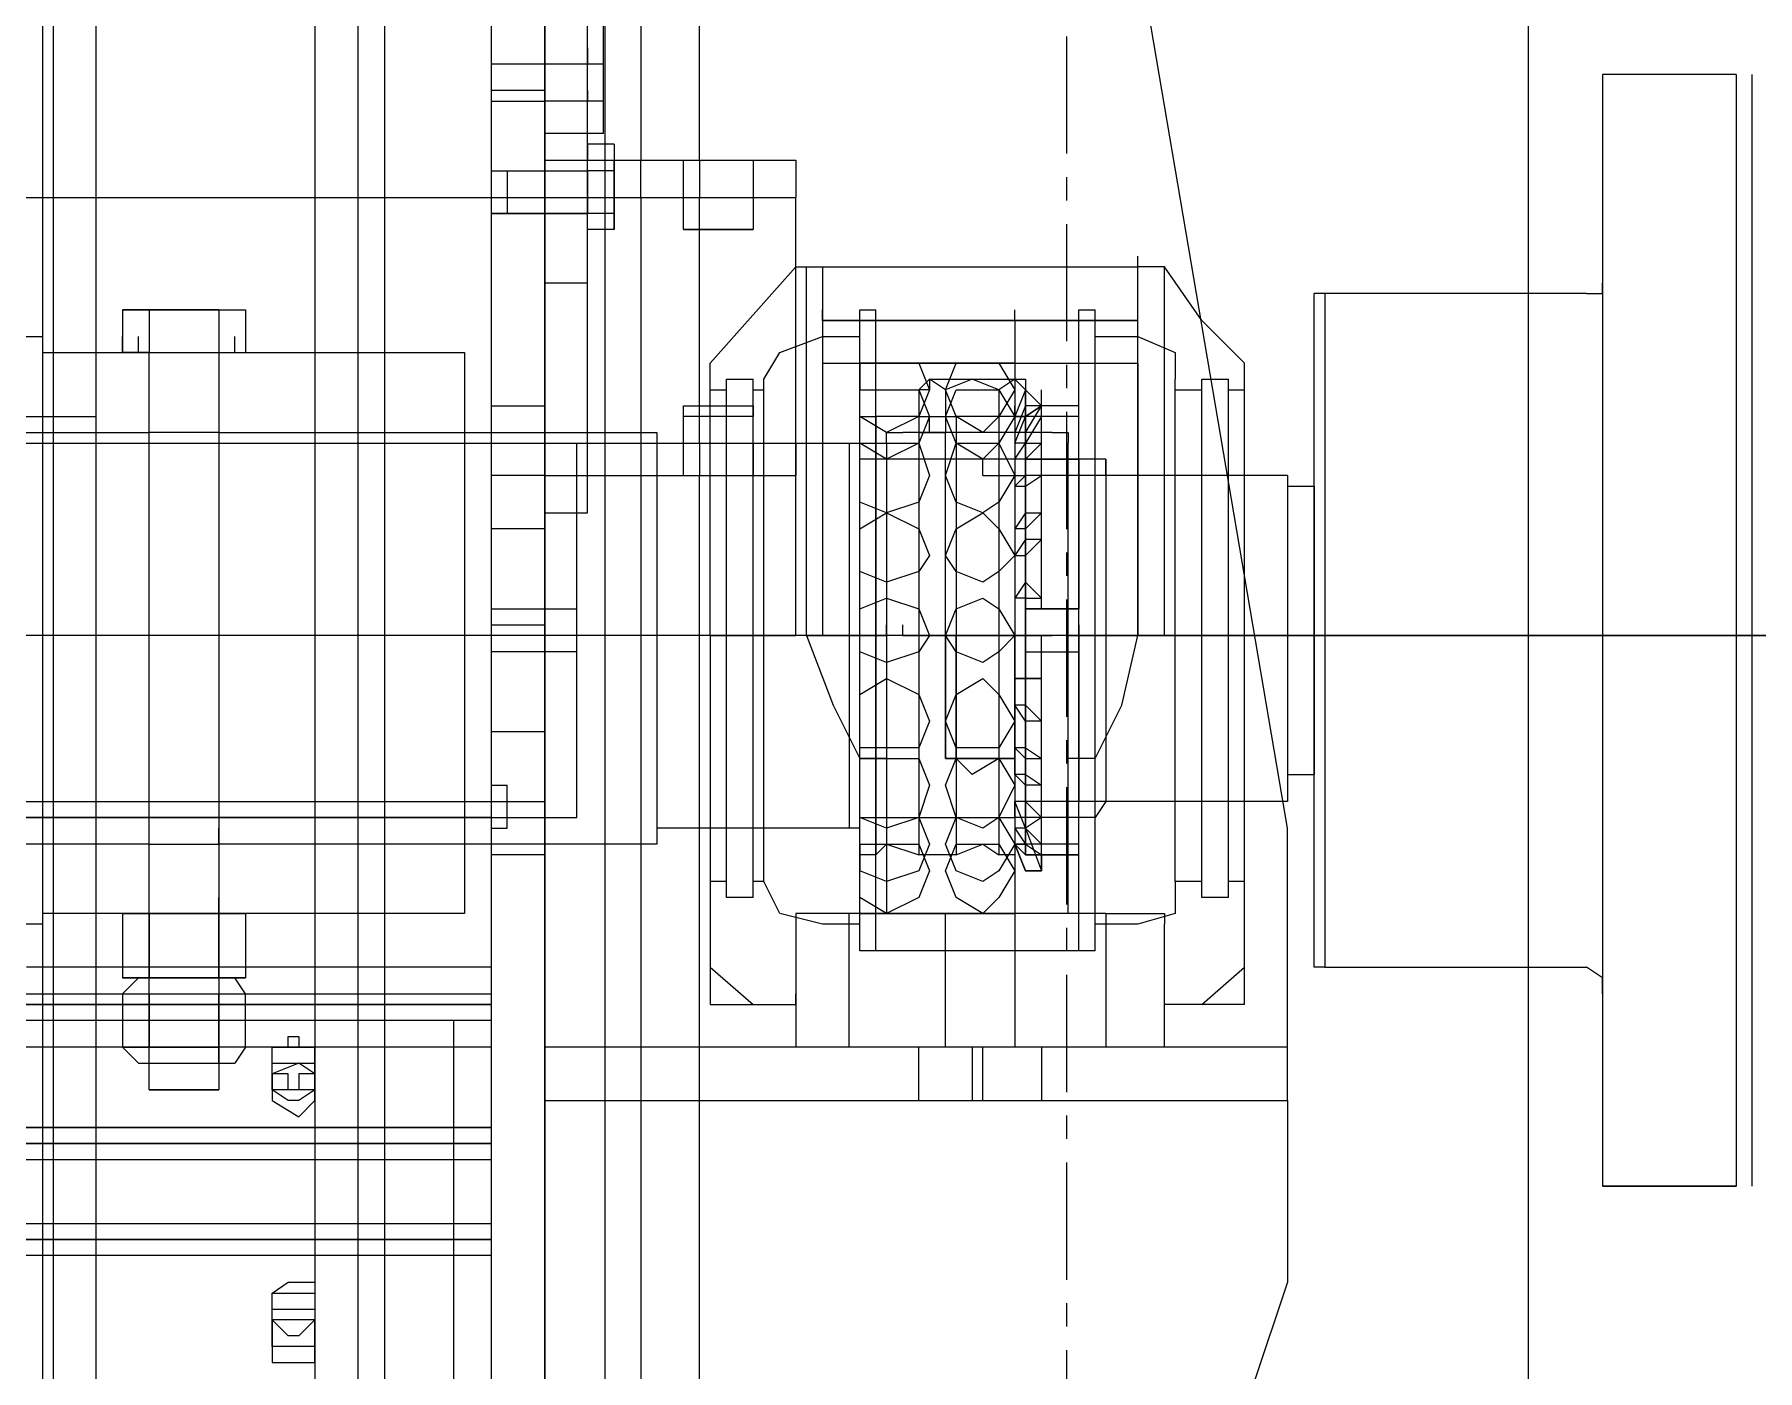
# Model space of a CAD drawing. Header units: millimetres. Extents: x 3220 to 226993, y 817 to 176024.
# Drawn here: x 123969.3 to 124435.9, y 146871.7 to 147233.3 of the extents above; entities that cross this region are included whole.
import ezdxf

# ---------------------------------------------------------------- set-up
doc = ezdxf.new("R2010")
doc.units = ezdxf.units.MM
doc.linetypes.add('AXES', pattern=[50.8, 31.75, -6.35, 6.35, -6.35])
doc.layers.add('Axe', color=1, linetype='AXES', lineweight=9)

# ---------------------------------------------------------------- blocks, each defined once
blk = doc.blocks.new('ligne broyage 2')
at = {"color": 7, "linetype": 'Continuous', "lineweight": 5, "true_color": 0x000007}
for points in [[(1697.35, 9545.77), (1697.35, 8427.57)], [(1697.35, 8427.57), (1697.35, 9545.77)], [(1711.82, 9545.77), (1711.82, 8427.57)], [(1655.4, 9030.79), (1655.4, 9360.61)], [(1671.32, 9360.61), (1671.32, 9030.79)], [(1747.99, 9338.91), (1747.99, 8468.07)], [(1759.56, 9338.91), (1759.56, 8468.07)], [(1830.44, 9338.91), (1830.44, 8468.07)], [(1740.75, 9153.75), (1740.75, 8653.23)], [(1818.87, 9142.18), (1818.87, 8664.81)], [(1833.33, 9142.18), (1833.33, 8664.81)], [(1685.78, 9061.17), (1685.78, 9090.1)], [(1681.44, 9056.83), (1681.44, 9071.3)], [(1685.78, 9049.6), (1685.78, 9061.17)], [(1685.78, 9061.17), (1685.78, 9056.83), (1685.78, 9056.83)], [(1681.44, 9038.02), (1681.44, 9056.83)], [(1697.35, 9056.83), (1681.44, 9056.83)], [(1711.82, 9056.83), (1697.35, 9056.83)], [(1711.82, 9056.83), (1697.35, 9056.83)], [(1374.77, 9053.94), (1410.93, 9053.94), (1410.93, 8902.05)], [(1374.77, 9053.94), (1374.77, 8753.05), (1410.93, 8753.05)], [(1374.77, 9053.94), (1374.77, 8753.05)], [(1681.44, 9046.7), (1697.35, 9046.7)], [(1685.78, 8935.32), (1685.78, 9049.6)], [(1685.78, 9049.6), (1685.78, 9046.7), (1685.78, 9046.7)], [(1697.35, 9049.6), (1711.82, 9049.6)], [(1711.82, 9046.7), (1697.35, 9046.7)], [(1681.44, 9038.02), (1681.44, 9042.36)], [(1681.44, 9038.02), (1697.35, 9038.02)], [(1678.55, 9035.13), (1678.55, 9027.9), (1678.55, 9027.9)], [(1678.55, 9035.13), (1685.78, 9035.13)], [(1678.55, 9035.13), (1678.55, 9030.79)], [(1685.78, 9030.79), (1685.78, 9035.13)], [(1685.78, 9035.13), (1685.78, 9030.79)], [(1685.78, 9030.79), (1685.78, 9035.13)], [(1629.37, 9030.79), (1629.37, 9020.67)], [(1671.32, 9020.67), (1671.32, 9030.79), (1629.37, 9030.79)], [(1640.94, 9030.79), (1640.94, 9020.67)], [(1655.4, 9030.79), (1655.4, 9020.67)], [(1659.74, 9020.67), (1659.74, 9030.79)], [(1697.35, 9030.79), (1671.32, 9030.79)], [(1678.55, 9011.99), (1678.55, 9030.79), (1678.55, 9030.79)], [(1678.55, 9027.9), (1678.55, 9016.33)], [(1678.55, 9027.9), (1685.78, 9027.9)], [(1685.78, 9027.9), (1685.78, 9030.79), (1685.78, 9030.79)], [(1707.48, 9027.9), (1685.78, 9027.9)], [(1707.48, 9027.9), (1685.78, 9027.9)], [(1685.78, 9027.9), (1685.78, 9016.33), (1685.78, 9016.33)], [(1697.35, 9027.9), (1685.78, 9027.9)], [(1711.82, 9027.9), (1697.35, 9027.9)], [(1707.48, 9027.9), (1707.48, 9016.33), (1711.82, 9016.33)], [(1711.82, 9027.9), (1707.48, 9027.9)], [(1711.82, 9027.9), (1707.48, 9027.9), (1707.48, 9016.33)], [(1629.37, 8954.12), (1629.37, 9020.67)], [(2495.87, 9020.67), (1629.37, 9020.67)], [(1640.94, 9020.67), (1640.94, 9011.99), (1659.74, 9011.99), (1640.94, 9011.99)], [(1655.4, 8954.12), (1655.4, 9020.67)], [(1659.74, 9011.99), (1659.74, 9020.67)], [(1671.32, 9020.67), (1671.32, 8954.12)], [(1685.78, 9016.33), (1685.78, 9020.67)], [(1685.78, 9016.33), (1685.78, 9020.67)], [(1678.55, 9011.99), (1678.55, 9016.33)], [(1678.55, 9016.33), (1685.78, 9016.33)], [(1678.55, 9016.33), (1678.55, 9011.99), (1678.55, 9011.99)], [(1707.48, 9016.33), (1685.78, 9016.33)], [(1685.78, 9016.33), (1707.48, 9016.33)], [(1685.78, 9011.99), (1685.78, 9016.33)], [(1685.78, 9011.99), (1685.78, 9016.33)], [(1685.78, 9011.99), (1685.78, 9016.33)], [(1685.78, 9016.33), (1697.35, 9016.33)], [(1697.35, 9016.33), (1711.82, 9016.33)], [(1711.82, 9016.33), (1707.48, 9016.33)], [(1678.55, 9011.99), (1685.78, 9011.99)], [(1536.78, 9001.86), (1536.78, 9004.75)], [(1519.43, 8987.39), (1529.55, 9001.86), (1536.78, 9001.86)], [(1529.55, 8902.05), (1529.55, 9001.86)], [(1536.78, 8902.05), (1536.78, 9001.86)], [(1622.13, 9001.86), (1536.78, 9001.86)], [(1536.78, 8987.39), (1536.78, 9001.86), (1536.78, 9001.86)], [(1629.37, 9001.86), (1622.13, 9001.86), (1622.13, 9001.86)], [(1622.13, 9001.86), (1622.13, 8987.39), (1622.13, 8987.39)], [(1626.47, 8902.05), (1626.47, 9001.86)], [(1629.37, 8902.05), (1629.37, 9001.86)], [(1652.51, 8975.82), (1629.37, 9001.86)], [(1415.27, 8994.63), (1410.93, 8994.63), (1410.93, 8997.52)], [(1486.15, 8994.63), (1486.15, 8812.36), (1415.27, 8812.36)], [(1415.27, 8994.63), (1489.05, 8994.63), (1489.05, 8994.63)], [(1486.15, 8812.36), (1489.05, 8812.36), (1489.05, 8994.63)], [(1697.35, 8997.52), (1685.78, 8997.52)], [(1536.78, 8987.39), (1536.78, 8990.29)], [(1536.78, 8987.39), (1536.78, 8990.29)], [(1548.36, 8902.05), (1548.36, 8990.29)], [(1552.7, 8990.29), (1548.36, 8990.29)], [(1552.7, 8902.05), (1552.7, 8990.29)], [(1570.06, 8987.39), (1570.06, 8990.29), (1570.06, 8990.29)], [(1607.67, 8902.05), (1607.67, 8990.29)], [(1612.01, 8990.29), (1607.67, 8990.29)], [(1612.01, 8987.39), (1612.01, 8990.29), (1612.01, 8990.29)], [(1612.01, 8902.05), (1612.01, 8990.29)], [(1622.13, 8987.39), (1622.13, 8990.29)], [(1622.13, 8987.39), (1622.13, 8990.29)], [(1785.6, 8990.29), (1778.36, 8990.29)], [(1778.36, 8990.29), (1778.36, 8978.71)], [(1781.26, 8990.29), (1778.36, 8990.29)], [(1807.29, 8990.29), (1781.26, 8990.29)], [(1785.6, 8990.29), (1785.6, 8978.71)], [(1785.6, 8990.29), (1811.63, 8990.29), (1807.29, 8990.29)], [(1804.4, 8990.29), (1804.4, 8978.71)], [(1811.63, 8990.29), (1811.63, 8978.71)], [(1519.43, 8987.39), (1507.85, 8975.82)], [(1536.78, 8975.82), (1536.78, 8987.39), (1536.78, 8987.39)], [(1570.06, 8987.39), (1552.7, 8987.39)], [(1570.06, 8987.39), (1570.06, 8819.59)], [(1612.01, 8987.39), (1570.06, 8987.39), (1570.06, 8987.39)], [(1622.13, 8987.39), (1622.13, 8975.82), (1622.13, 8975.82)], [(1536.78, 8983.05), (1526.66, 8978.71), (1526.66, 8971.48)], [(1548.36, 8983.05), (1536.78, 8983.05)], [(1622.13, 8983.05), (1612.01, 8983.05), (1612.01, 8983.05)], [(1638.05, 8971.48), (1633.71, 8978.71), (1622.13, 8983.05)], [(1781.26, 8978.71), (1781.26, 8983.05), (1781.26, 8983.05)], [(1807.29, 8978.71), (1807.29, 8983.05)], [(1811.63, 8978.71), (1811.63, 8983.05)], [(2315.04, 8983.05), (1833.33, 8983.05)], [(1719.05, 8978.71), (1719.05, 8826.82)], [(1781.26, 8978.71), (1719.05, 8978.71), (1719.05, 8978.71)], [(1785.6, 8978.71), (1778.36, 8978.71)], [(1807.29, 8978.71), (1781.26, 8978.71)], [(1785.6, 8978.71), (1781.26, 8978.71)], [(1785.6, 8978.71), (1785.6, 8779.09)], [(1804.4, 8978.71), (1785.6, 8978.71)], [(1804.4, 8779.09), (1804.4, 8978.71)], [(1804.4, 8978.71), (1811.63, 8978.71), (1807.29, 8978.71)], [(1807.29, 8978.71), (1804.4, 8978.71)], [(1833.33, 8978.71), (1807.29, 8978.71), (1807.29, 8978.71)], [(1507.85, 8919.4), (1507.85, 8975.82)], [(1512.19, 8902.05), (1512.19, 8971.48)], [(1519.43, 8971.48), (1512.19, 8971.48)], [(1519.43, 8902.05), (1519.43, 8971.48)], [(1526.66, 8902.05), (1526.66, 8971.48)], [(1536.78, 8975.82), (1536.78, 8902.05)], [(1622.13, 8975.82), (1536.78, 8975.82)], [(1567.16, 8968.59), (1570.06, 8971.48), (1574.4, 8968.59)], [(1567.16, 8971.48), (1567.16, 8968.59), (1567.16, 8968.59)], [(1593.2, 8971.48), (1567.16, 8971.48)], [(1570.06, 8975.82), (1612.01, 8975.82), (1612.01, 8968.59)], [(1574.4, 8968.59), (1581.63, 8971.48), (1588.86, 8968.59)], [(1588.86, 8968.59), (1593.2, 8971.48), (1596.09, 8968.59)], [(1612.01, 8975.82), (1596.09, 8975.82), (1593.2, 8968.59), (1596.09, 8961.36), (1604.77, 8957.02), (1612.01, 8961.36), (1612.01, 8968.59)], [(1593.2, 8971.48), (1593.2, 8968.59), (1596.09, 8968.59)], [(1622.13, 8975.82), (1622.13, 8902.05)], [(1638.05, 8902.05), (1638.05, 8971.48)], [(1640.94, 8902.05), (1640.94, 8971.48)], [(1648.17, 8971.48), (1640.94, 8971.48)], [(1648.17, 8902.05), (1648.17, 8971.48)], [(1652.51, 8902.05), (1652.51, 8975.82)], [(1512.19, 8968.59), (1507.85, 8968.59)], [(1526.66, 8968.59), (1519.43, 8968.59)], [(1552.7, 8964.25), (1552.7, 8968.59), (1552.7, 8968.59)], [(1552.7, 8964.25), (1552.7, 8968.59), (1552.7, 8968.59)], [(1562.82, 8964.25), (1562.82, 8968.59)], [(1567.16, 8968.59), (1562.82, 8964.25), (1567.16, 8964.25), (1570.06, 8957.02), (1570.06, 8954.12), (1567.16, 8961.36)], [(1562.82, 8964.25), (1562.82, 8968.59)], [(1567.16, 8968.59), (1567.16, 8957.02)], [(1567.16, 8968.59), (1570.06, 8961.36), (1567.16, 8961.36)], [(1567.16, 8964.25), (1567.16, 8968.59)], [(1574.4, 8968.59), (1574.4, 8957.02)], [(1588.86, 8968.59), (1588.86, 8957.02)], [(1596.09, 8968.59), (1596.09, 8957.02)], [(1640.94, 8968.59), (1638.05, 8968.59)], [(1652.51, 8968.59), (1648.17, 8968.59)], [(1552.7, 8909.28), (1552.7, 8964.25)], [(1552.7, 8961.36), (1552.7, 8964.25), (1552.7, 8964.25)], [(1552.7, 8961.36), (1552.7, 8964.25), (1552.7, 8964.25)], [(1552.7, 8964.25), (1562.82, 8964.25), (1562.82, 8964.25)], [(1552.7, 8964.25), (1562.82, 8964.25), (1562.82, 8964.25)], [(1562.82, 8909.28), (1562.82, 8964.25)], [(1562.82, 8964.25), (1567.16, 8961.36), (1567.16, 8961.36)], [(1562.82, 8961.36), (1567.16, 8954.12), (1567.16, 8957.02), (1562.82, 8964.25), (1567.16, 8961.36)], [(1567.16, 8961.36), (1567.16, 8964.25)], [(1567.16, 8961.36), (1567.16, 8964.25)], [(1567.16, 8961.36), (1567.16, 8964.25)], [(1570.06, 8961.36), (1570.06, 8964.25)], [(1640.94, 8954.12), (1640.94, 8964.25), (1640.94, 8961.36), (1659.74, 8961.36), (1659.74, 8964.25), (1640.94, 8964.25)], [(1659.74, 8954.12), (1659.74, 8964.25)], [(1711.82, 8964.25), (1697.35, 8964.25)], [(1552.7, 8961.36), (1567.16, 8961.36)], [(1562.82, 8961.36), (1567.16, 8961.36)], [(1562.82, 8954.12), (1562.82, 8961.36)], [(1567.16, 8961.36), (1567.16, 8845.63)], [(1567.16, 8957.02), (1567.16, 8961.36)], [(1567.16, 8957.02), (1567.16, 8961.36), (1570.06, 8961.36), (1570.06, 8957.02)], [(1567.16, 8954.12), (1567.16, 8961.36)], [(1570.06, 8961.36), (1585.97, 8961.36), (1585.97, 8961.36)], [(1574.4, 8961.36), (1574.4, 8842.74)], [(1585.97, 8961.36), (1585.97, 8842.74)], [(1596.09, 8961.36), (1585.97, 8961.36)], [(1593.2, 8957.02), (1593.2, 8961.36)], [(1596.09, 8961.36), (1596.09, 8842.74)], [(1596.09, 8961.36), (1607.67, 8961.36), (1607.67, 8961.36)], [(1607.67, 8961.36), (1607.67, 8842.74)], [(1612.01, 8961.36), (1607.67, 8961.36)], [(2329.51, 8961.36), (1818.87, 8961.36)], [(1552.7, 8949.78), (1552.7, 8954.12)], [(1559.93, 8957.02), (1555.59, 8957.02), (1555.59, 8954.12)], [(1555.59, 8902.05), (1555.59, 8954.12)], [(1559.93, 8957.02), (1600.43, 8957.02)], [(1567.16, 8954.12), (1562.82, 8954.12)], [(1562.82, 8954.12), (1567.16, 8949.78)], [(1567.16, 8957.02), (1588.86, 8957.02), (1588.86, 8957.02)], [(1567.16, 8957.02), (1570.06, 8957.02)], [(1567.16, 8949.78), (1567.16, 8954.12)], [(1567.16, 8954.12), (1570.06, 8954.12)], [(1570.06, 8949.78), (1567.16, 8954.12)], [(1570.06, 8957.02), (1570.06, 8868.77)], [(1570.06, 8957.02), (1570.06, 8902.05)], [(1570.06, 8954.12), (1570.06, 8949.78), (1578.74, 8949.78)], [(1588.86, 8868.77), (1588.86, 8957.02)], [(1588.86, 8902.05), (1588.86, 8957.02)], [(1596.09, 8957.02), (1588.86, 8957.02), (1588.86, 8957.02)], [(1604.77, 8954.12), (1604.77, 8957.02), (1600.43, 8957.02)], [(1604.77, 8954.12), (1604.77, 8902.05)], [(1612.01, 8949.78), (1612.01, 8954.12), (1612.01, 8954.12)], [(1614.9, 8954.12), (1612.01, 8954.12)], [(1614.9, 8954.12), (1614.9, 8849.97)], [(1666.98, 8954.12), (1614.9, 8954.12)], [(2495.87, 8954.12), (1629.37, 8954.12)], [(1629.37, 8954.12), (1629.37, 8945.44)], [(1671.32, 8954.12), (1671.32, 8945.44), (1629.37, 8945.44)], [(1640.94, 8954.12), (1640.94, 8945.44)], [(1655.4, 8954.12), (1655.4, 8945.44)], [(1659.74, 8945.44), (1659.74, 8954.12)], [(1785.6, 8957.02), (1666.98, 8957.02)], [(1666.98, 8957.02), (1666.98, 8845.63)], [(1688.68, 8852.86), (1688.68, 8954.12)], [(1697.35, 8954.12), (1688.68, 8954.12)], [(1697.35, 8954.12), (1697.35, 8957.02)], [(1711.82, 8954.12), (1697.35, 8954.12)], [(1697.35, 8945.44), (1697.35, 8954.12), (1697.35, 8954.12)], [(1785.6, 8957.02), (1804.4, 8957.02)], [(1785.6, 8957.02), (1804.4, 8957.02)], [(2345.42, 8957.02), (1804.4, 8957.02)], [(1545.46, 8949.78), (1545.46, 8857.2)], [(1545.46, 8945.44), (1545.46, 8949.78)], [(1545.46, 8949.78), (1548.36, 8949.78)], [(1548.36, 8949.78), (1570.06, 8949.78)], [(1552.7, 8949.78), (1552.7, 8909.28)], [(1567.16, 8949.78), (1552.7, 8949.78), (1552.7, 8949.78)], [(1567.16, 8852.86), (1567.16, 8949.78)], [(1567.16, 8949.78), (1567.16, 8909.28)], [(1570.06, 8949.78), (1570.06, 8942.55), (1567.16, 8942.55)], [(1567.16, 8949.78), (1570.06, 8949.78)], [(1567.16, 8949.78), (1567.16, 8945.44), (1567.16, 8945.44)], [(1570.06, 8949.78), (1612.01, 8949.78), (1612.01, 8949.78)], [(1578.74, 8945.44), (1578.74, 8949.78)], [(1496.28, 8945.44), (1496.28, 8868.77)], [(1496.28, 8945.44), (1545.46, 8945.44), (1545.46, 8945.44)], [(1545.46, 8945.44), (1567.16, 8945.44)], [(1562.82, 8945.44), (1567.16, 8945.44)], [(1562.82, 8935.32), (1562.82, 8945.44)], [(1567.16, 8942.55), (1562.82, 8945.44)], [(1567.16, 8945.44), (1570.06, 8942.55), (1570.06, 8942.55)], [(1567.16, 8935.32), (1567.16, 8945.44)], [(1570.06, 8945.44), (1567.16, 8945.44), (1567.16, 8942.55)], [(1578.74, 8945.44), (1570.06, 8945.44), (1570.06, 8945.44)], [(1655.4, 8617.07), (1655.4, 8945.44)], [(1671.32, 8945.44), (1671.32, 8617.07)], [(1697.35, 8945.44), (1671.32, 8945.44)], [(1697.35, 8945.44), (1711.82, 8945.44)], [(1489.05, 8942.55), (1489.05, 8864.43)], [(1496.28, 8942.55), (1489.05, 8942.55)], [(1567.16, 8935.32), (1562.82, 8935.32)], [(1562.82, 8928.08), (1567.16, 8923.74), (1567.16, 8930.98), (1562.82, 8935.32)], [(1567.16, 8935.32), (1570.06, 8930.98), (1570.06, 8923.74), (1567.16, 8923.74)], [(1697.35, 8935.32), (1685.78, 8935.32)], [(1567.16, 8930.98), (1570.06, 8930.98)], [(1697.35, 8930.98), (1711.82, 8930.98)], [(1562.82, 8912.17), (1562.82, 8928.08)], [(1562.82, 8928.08), (1567.16, 8928.08), (1570.06, 8923.74)], [(1567.16, 8916.51), (1567.16, 8928.08)], [(1533.89, 8902.05), (1536.78, 8902.05), (1507.85, 8902.05), (1507.85, 8919.4)], [(1562.82, 8912.17), (1567.16, 8916.51), (1570.06, 8912.17), (1570.06, 8902.05)], [(1552.7, 8909.28), (1552.7, 8912.17), (1552.7, 8912.17)], [(1552.7, 8909.28), (1552.7, 8912.17)], [(1552.7, 8909.28), (1552.7, 8912.17)], [(1562.82, 8909.28), (1562.82, 8912.17)], [(1567.16, 8902.05), (1567.16, 8912.17), (1562.82, 8912.17)], [(1567.16, 8909.28), (1567.16, 8912.17)], [(1567.16, 8912.17), (1570.06, 8912.17)], [(1552.7, 8897.71), (1552.7, 8909.28), (1552.7, 8909.28)], [(1552.7, 8897.71), (1552.7, 8909.28), (1552.7, 8909.28)], [(1562.82, 8909.28), (1567.16, 8909.28), (1567.16, 8897.71), (1562.82, 8897.71)], [(1567.16, 8909.28), (1562.82, 8909.28), (1562.82, 8909.28)], [(1567.16, 8909.28), (1567.16, 8897.71), (1567.16, 8897.71)], [(1697.35, 8909.28), (1688.68, 8909.28)], [(1711.82, 8909.28), (1697.35, 8909.28)], [(1697.35, 8904.94), (1697.35, 8909.28), (1697.35, 8909.28)], [(1426.84, 8902.05), (1000.1, 8902.05)], [(1410.93, 8902.05), (1410.93, 8753.05), (1374.77, 8753.05)], [(1507.85, 8802.23), (1507.85, 8902.05)], [(1507.85, 8902.05), (1529.55, 8902.05), (1529.55, 8902.05)], [(1512.19, 8831.16), (1512.19, 8902.05)], [(1519.43, 8831.16), (1519.43, 8902.05)], [(1526.66, 8835.5), (1526.66, 8902.05)], [(1529.55, 8902.05), (1533.89, 8902.05), (1533.89, 8902.05)], [(1548.36, 8868.77), (1541.12, 8883.24), (1536.78, 8902.05)], [(1548.36, 8816.7), (1548.36, 8902.05)], [(1552.7, 8904.94), (1552.7, 8897.71)], [(1552.7, 8816.7), (1552.7, 8902.05)], [(1552.7, 8897.71), (1552.7, 8902.05), (1552.7, 8902.05)], [(1552.7, 8897.71), (1552.7, 8902.05)], [(1552.7, 8897.71), (1552.7, 8902.05)], [(1555.59, 8902.05), (1555.59, 8904.94)], [(1555.59, 8826.82), (1555.59, 8902.05)], [(1555.59, 8902.05), (1559.93, 8902.05)], [(1559.93, 8902.05), (1600.43, 8902.05)], [(1600.43, 8902.05), (1559.93, 8902.05), (1559.93, 8902.05)], [(1562.82, 8897.71), (1562.82, 8902.05)], [(1562.82, 8890.47), (1562.82, 8902.05)], [(1567.16, 8897.71), (1567.16, 8902.05)], [(1567.16, 8897.71), (1567.16, 8902.05)], [(1567.16, 8890.47), (1567.16, 8902.05)], [(1574.4, 8868.77), (1570.06, 8868.77), (1570.06, 8902.05)], [(1574.4, 8902.05), (1574.4, 8868.77)], [(1585.97, 8868.77), (1585.97, 8902.05)], [(1588.86, 8902.05), (1588.86, 8868.77), (1588.86, 8868.77)], [(1600.43, 8902.05), (1600.43, 8904.94)], [(1600.43, 8902.05), (1604.77, 8902.05)], [(1604.77, 8902.05), (1604.77, 8904.94)], [(1604.77, 8902.05), (1604.77, 8826.82)], [(1626.47, 8902.05), (1604.77, 8902.05), (1604.77, 8902.05)], [(1604.77, 8902.05), (1626.47, 8902.05), (1626.47, 8902.05)], [(1607.67, 8816.7), (1607.67, 8902.05)], [(1612.01, 8816.7), (1612.01, 8902.05)], [(1626.47, 8902.05), (1619.24, 8883.24), (1612.01, 8868.77)], [(1626.47, 8902.05), (1629.37, 8902.05)], [(1626.47, 8902.05), (1629.37, 8902.05)], [(1629.37, 8902.05), (1652.51, 8902.05)], [(1652.51, 8902.05), (1629.37, 8902.05), (1629.37, 8902.05)], [(1638.05, 8835.5), (1638.05, 8902.05)], [(1640.94, 8831.16), (1640.94, 8902.05)], [(1648.17, 8831.16), (1648.17, 8902.05)], [(1652.51, 8902.05), (1652.51, 8802.23)], [(1711.82, 8904.94), (1697.35, 8904.94)], [(1697.35, 8897.71), (1697.35, 8904.94), (1697.35, 8904.94)], [(1552.7, 8842.74), (1552.7, 8897.71), (1552.7, 8857.2)], [(1567.16, 8897.71), (1552.7, 8897.71), (1552.7, 8897.71)], [(1562.82, 8897.71), (1552.7, 8897.71)], [(1562.82, 8842.74), (1562.82, 8897.71)], [(1567.16, 8897.71), (1567.16, 8857.2)], [(1688.68, 8897.71), (1697.35, 8897.71)], [(1697.35, 8897.71), (1711.82, 8897.71)], [(1562.82, 8890.47), (1567.16, 8890.47)], [(1562.82, 8878.9), (1567.16, 8883.24), (1567.16, 8890.47), (1562.82, 8890.47)], [(1567.16, 8890.47), (1570.06, 8890.47)], [(1570.06, 8883.24), (1570.06, 8890.47), (1567.16, 8890.47)], [(1567.16, 8878.9), (1570.06, 8883.24)], [(1567.16, 8883.24), (1570.06, 8883.24)], [(1562.82, 8868.77), (1562.82, 8878.9)], [(1562.82, 8878.9), (1567.16, 8878.9)], [(1567.16, 8868.77), (1567.16, 8878.9)], [(1604.77, 8876.01), (1604.77, 8868.77)], [(1697.35, 8876.01), (1711.82, 8876.01)], [(1496.28, 8868.77), (1496.28, 8857.2), (1545.46, 8857.2)], [(1548.36, 8868.77), (1555.59, 8868.77), (1555.59, 8868.77)], [(1555.59, 8868.77), (1555.59, 8871.67)], [(1567.16, 8864.43), (1567.16, 8871.67), (1562.82, 8868.77)], [(1567.16, 8868.77), (1562.82, 8868.77)], [(1567.16, 8871.67), (1570.06, 8871.67)], [(1570.06, 8871.67), (1567.16, 8868.77)], [(1567.16, 8864.43), (1570.06, 8864.43), (1570.06, 8871.67)], [(1570.06, 8868.77), (1570.06, 8852.86)], [(1570.06, 8868.77), (1585.97, 8868.77), (1585.97, 8868.77)], [(1570.06, 8868.77), (1588.86, 8868.77), (1585.97, 8868.77)], [(1574.4, 8868.77), (1581.63, 8864.43)], [(1585.97, 8868.77), (1574.4, 8868.77)], [(1581.63, 8864.43), (1585.97, 8868.77)], [(1585.97, 8868.77), (1588.86, 8868.77), (1588.86, 8868.77)], [(1604.77, 8868.77), (1612.01, 8868.77), (1612.01, 8868.77)], [(1496.28, 8864.43), (1489.05, 8864.43), (1489.05, 8864.43)], [(1567.16, 8864.43), (1562.82, 8861.54)], [(1567.16, 8861.54), (1570.06, 8864.43)], [(1552.7, 8857.2), (1552.7, 8861.54), (1552.7, 8861.54)], [(1562.82, 8852.86), (1562.82, 8861.54)], [(1562.82, 8861.54), (1567.16, 8861.54)], [(1567.16, 8849.97), (1567.16, 8861.54)], [(1567.16, 8857.2), (1567.16, 8861.54)], [(1707.48, 8849.97), (1707.48, 8861.54)], [(1711.82, 8861.54), (1707.48, 8861.54)], [(1545.46, 8857.2), (1570.06, 8857.2)], [(1545.46, 8857.2), (1548.36, 8852.86), (1548.36, 8852.86)], [(1552.7, 8857.2), (1567.16, 8857.2)], [(1562.82, 8852.86), (1567.16, 8857.2)], [(1562.82, 8852.86), (1567.16, 8849.97), (1570.06, 8857.2), (1570.06, 8849.97)], [(1567.16, 8852.86), (1567.16, 8857.2), (1567.16, 8857.2)], [(1567.16, 8857.2), (1570.06, 8857.2)], [(1567.16, 8849.97), (1567.16, 8857.2), (1567.16, 8857.2)], [(1570.06, 8852.86), (1570.06, 8857.2), (1570.06, 8857.2)], [(1612.01, 8852.86), (1612.01, 8857.2), (1612.01, 8857.2)], [(1711.82, 8857.2), (1697.35, 8857.2)], [(2440.9, 8857.2), (1711.82, 8857.2)], [(2440.9, 8857.2), (1711.82, 8857.2)], [(1548.36, 8852.86), (1570.06, 8852.86)], [(1567.16, 8849.97), (1562.82, 8838.4), (1567.16, 8838.4)], [(1567.16, 8849.97), (1562.82, 8845.63)], [(1567.16, 8845.63), (1567.16, 8849.97), (1567.16, 8849.97)], [(1567.16, 8849.97), (1570.06, 8849.97), (1567.16, 8845.63)], [(1612.01, 8852.86), (1570.06, 8852.86), (1570.06, 8852.86)], [(1612.01, 8845.63), (1612.01, 8852.86), (1596.09, 8852.86), (1593.2, 8845.63), (1596.09, 8838.4), (1604.77, 8835.5), (1612.01, 8838.4), (1612.01, 8845.63), (1612.01, 8838.4)], [(1612.01, 8849.97), (1614.9, 8849.97), (1614.9, 8849.97)], [(1614.9, 8849.97), (1666.98, 8849.97)], [(1711.82, 8852.86), (1688.68, 8852.86), (1688.68, 8852.86)], [(1711.82, 8849.97), (1707.48, 8849.97)], [(2440.9, 8852.86), (1711.82, 8852.86)], [(1711.82, 8852.86), (2440.9, 8852.86)], [(1785.6, 8845.63), (1785.6, 8849.97)], [(1552.7, 8845.63), (1567.16, 8845.63)], [(1552.7, 8842.74), (1552.7, 8845.63), (1552.7, 8845.63)], [(1552.7, 8842.74), (1552.7, 8845.63), (1552.7, 8845.63)], [(1552.7, 8842.74), (1552.7, 8845.63), (1552.7, 8845.63)], [(1562.82, 8842.74), (1567.16, 8842.74), (1567.16, 8845.63)], [(1562.82, 8842.74), (1562.82, 8845.63), (1562.82, 8845.63)], [(1562.82, 8842.74), (1562.82, 8845.63), (1562.82, 8845.63)], [(1562.82, 8842.74), (1567.16, 8842.74), (1570.06, 8845.63)], [(1567.16, 8845.63), (1562.82, 8842.74), (1562.82, 8838.4)], [(1567.16, 8845.63), (1562.82, 8842.74), (1562.82, 8842.74)], [(1562.82, 8845.63), (1567.16, 8845.63), (1567.16, 8845.63)], [(1567.16, 8845.63), (1567.16, 8842.74)], [(1567.16, 8838.4), (1570.06, 8845.63)], [(1567.16, 8842.74), (1567.16, 8845.63)], [(1570.06, 8845.63), (1567.16, 8838.4)], [(1585.97, 8842.74), (1578.74, 8845.63), (1574.4, 8842.74)], [(1612.01, 8845.63), (1596.09, 8845.63), (1593.2, 8838.4), (1596.09, 8831.16), (1604.77, 8826.82), (1612.01, 8831.16), (1612.01, 8838.4)], [(1607.67, 8842.74), (1604.77, 8845.63), (1596.09, 8842.74)], [(1666.98, 8845.63), (1785.6, 8845.63)], [(1804.4, 8845.63), (1785.6, 8845.63)], [(1804.4, 8845.63), (1785.6, 8845.63)], [(1804.4, 8845.63), (2345.42, 8845.63)], [(1818.87, 8845.63), (2329.51, 8845.63)], [(1552.7, 8842.74), (1567.16, 8842.74)], [(1552.7, 8842.74), (1562.82, 8842.74)], [(1567.16, 8842.74), (1552.7, 8842.74), (1552.7, 8842.74)], [(1567.16, 8842.74), (1562.82, 8842.74), (1562.82, 8842.74)], [(1562.82, 8838.4), (1562.82, 8842.74)], [(1570.06, 8842.74), (1574.4, 8842.74)], [(1585.97, 8842.74), (1596.09, 8842.74)], [(1607.67, 8842.74), (1612.01, 8842.74)], [(1697.35, 8842.74), (1711.82, 8842.74)], [(1567.16, 8838.4), (1562.82, 8838.4), (1562.82, 8838.4)], [(1507.85, 8835.5), (1512.19, 8835.5)], [(1519.43, 8835.5), (1526.66, 8835.5)], [(1526.66, 8835.5), (1526.66, 8826.82), (1536.78, 8823.93)], [(1622.13, 8823.93), (1633.71, 8826.82), (1638.05, 8835.5)], [(1638.05, 8835.5), (1640.94, 8835.5)], [(1648.17, 8835.5), (1652.51, 8835.5)], [(1512.19, 8831.16), (1519.43, 8831.16)], [(1545.46, 8826.82), (1529.55, 8826.82), (1529.55, 8823.93)], [(1545.46, 8826.82), (1614.9, 8826.82)], [(1545.46, 8826.82), (1545.46, 8823.93), (1545.46, 8823.93)], [(1552.7, 8826.82), (1555.59, 8826.82), (1555.59, 8826.82)], [(1570.06, 8826.82), (1570.06, 8790.66)], [(1612.01, 8826.82), (1570.06, 8826.82), (1570.06, 8826.82)], [(1588.86, 8790.66), (1588.86, 8826.82)], [(1604.77, 8826.82), (1607.67, 8826.82), (1607.67, 8826.82)], [(1614.9, 8826.82), (1629.37, 8826.82)], [(1614.9, 8823.93), (1614.9, 8826.82), (1614.9, 8826.82)], [(1629.37, 8826.82), (1629.37, 8823.93)], [(1640.94, 8831.16), (1648.17, 8831.16)], [(1719.05, 8826.82), (1785.6, 8826.82)], [(1785.6, 8826.82), (1778.36, 8826.82)], [(1781.26, 8826.82), (1778.36, 8826.82), (1778.36, 8809.46)], [(1807.29, 8826.82), (1781.26, 8826.82)], [(1785.6, 8826.82), (1785.6, 8831.16)], [(1785.6, 8809.46), (1785.6, 8826.82), (1785.6, 8826.82)], [(1785.6, 8809.46), (1785.6, 8826.82), (1785.6, 8826.82)], [(1785.6, 8826.82), (1785.6, 8809.46), (1785.6, 8809.46)], [(1785.6, 8826.82), (1804.4, 8826.82), (1804.4, 8809.46)], [(1804.4, 8826.82), (1785.6, 8826.82)], [(1804.4, 8826.82), (1804.4, 8831.16)], [(1804.4, 8826.82), (1811.63, 8826.82), (1811.63, 8809.46)], [(1804.4, 8826.82), (1833.33, 8826.82)], [(1811.63, 8826.82), (1807.29, 8826.82)], [(1529.55, 8793.55), (1529.55, 8823.93)], [(1536.78, 8823.93), (1548.36, 8823.93)], [(1545.46, 8823.93), (1545.46, 8793.55)], [(1612.01, 8823.93), (1622.13, 8823.93)], [(1614.9, 8793.55), (1614.9, 8823.93)], [(1629.37, 8823.93), (1629.37, 8793.55)], [(1833.33, 8823.93), (2315.04, 8823.93)], [(1570.06, 8819.59), (1570.06, 8816.7), (1570.06, 8816.7)], [(1612.01, 8816.7), (1612.01, 8819.59), (1612.01, 8819.59)], [(1548.36, 8816.7), (1552.7, 8816.7)], [(1552.7, 8816.7), (1570.06, 8816.7)], [(1570.06, 8816.7), (1612.01, 8816.7)], [(1607.67, 8816.7), (1612.01, 8816.7)], [(1410.93, 8805.13), (1410.93, 8809.46), (1415.27, 8812.36)], [(1519.43, 8802.23), (1507.85, 8812.36)], [(1652.51, 8812.36), (1640.94, 8802.23)], [(1711.82, 8812.36), (1837.67, 8812.36)], [(1778.36, 8809.46), (1785.6, 8809.46)], [(1778.36, 8805.13), (1781.26, 8809.46), (1778.36, 8809.46)], [(1785.6, 8809.46), (1785.6, 8805.13)], [(1811.63, 8809.46), (1785.6, 8809.46), (1785.6, 8809.46)], [(1804.4, 8805.13), (1804.4, 8809.46)], [(1811.63, 8805.13), (1807.29, 8809.46)], [(1807.29, 8809.46), (1811.63, 8809.46)], [(1507.85, 8802.23), (1507.85, 8805.13), (1507.85, 8805.13)], [(1629.37, 8802.23), (1629.37, 8805.13)], [(2440.9, 8805.13), (1711.82, 8805.13)], [(1785.6, 8805.13), (1778.36, 8805.13)], [(1778.36, 8790.66), (1778.36, 8805.13)], [(1785.6, 8786.32), (1785.6, 8805.13)], [(1785.6, 8790.66), (1785.6, 8805.13), (1785.6, 8786.32)], [(1811.63, 8805.13), (1785.6, 8805.13), (1785.6, 8805.13)], [(1804.4, 8786.32), (1804.4, 8805.13), (1804.4, 8790.66)], [(1804.4, 8786.32), (1804.4, 8805.13), (1804.4, 8805.13)], [(1811.63, 8805.13), (1811.63, 8790.66), (1804.4, 8790.66)], [(1507.85, 8802.23), (1529.55, 8802.23), (1529.55, 8802.23)], [(1652.51, 8802.23), (1629.37, 8802.23), (1629.37, 8802.23)], [(1711.82, 8802.23), (2440.9, 8802.23)], [(1711.82, 8802.23), (2440.9, 8802.23)], [(2440.9, 8802.23), (1711.82, 8802.23)], [(1711.82, 8797.89), (2440.9, 8797.89)], [(1711.82, 8797.89), (2440.9, 8797.89)], [(1711.82, 8797.89), (1721.95, 8797.89)], [(1721.95, 8790.66), (1721.95, 8797.89)], [(1496.28, 8790.66), (1697.35, 8790.66), (1697.35, 8790.66)], [(1529.55, 8790.66), (1529.55, 8793.55), (1529.55, 8793.55)], [(1545.46, 8793.55), (1545.46, 8790.66), (1545.46, 8790.66)], [(1562.82, 8790.66), (1562.82, 8776.19)], [(1578.74, 8776.19), (1578.74, 8790.66)], [(1581.63, 8790.66), (1581.63, 8776.19)], [(1596.09, 8776.19), (1596.09, 8790.66)], [(1614.9, 8790.66), (1614.9, 8793.55), (1614.9, 8793.55)], [(1629.37, 8793.55), (1629.37, 8790.66)], [(1711.82, 8790.66), (2440.9, 8790.66)], [(1711.82, 8790.66), (1721.95, 8790.66)], [(1721.95, 8667.7), (1721.95, 8790.66)], [(1759.56, 8786.32), (1759.56, 8779.09), (1771.13, 8779.09), (1771.13, 8790.66), (1759.56, 8790.66), (1759.56, 8783.43)], [(1759.56, 8786.32), (1759.56, 8790.66)], [(1778.36, 8790.66), (1785.6, 8790.66)], [(1778.36, 8790.66), (1781.26, 8786.32)], [(1785.6, 8786.32), (1785.6, 8790.66)], [(1804.4, 8790.66), (1785.6, 8790.66)], [(1804.4, 8786.32), (1804.4, 8790.66)], [(1807.29, 8786.32), (1811.63, 8790.66)], [(1771.13, 8783.43), (1771.13, 8786.32), (1759.56, 8786.32), (1759.56, 8783.43)], [(1759.56, 8783.43), (1759.56, 8786.32)], [(1771.13, 8783.43), (1771.13, 8786.32)], [(1771.13, 8783.43), (1771.13, 8786.32), (1771.13, 8786.32)], [(1771.13, 8783.43), (1771.13, 8786.32)], [(1807.29, 8786.32), (1781.26, 8786.32)], [(1759.56, 8783.43), (1759.56, 8779.09)], [(1759.56, 8783.43), (1759.56, 8779.09), (1759.56, 8779.09)], [(1759.56, 8779.09), (1759.56, 8783.43)], [(1759.56, 8783.43), (1759.56, 8779.09), (1771.13, 8779.09), (1771.13, 8783.43)], [(1771.13, 8779.09), (1771.13, 8783.43)], [(1804.4, 8779.09), (1804.4, 8783.43), (1804.4, 8783.43)], [(1655.4, 8776.19), (1496.28, 8776.19)], [(1697.35, 8776.19), (1655.4, 8776.19)], [(1759.56, 8779.09), (1763.9, 8776.19), (1766.79, 8776.19), (1771.13, 8779.09)], [(2440.9, 8768.96), (1711.82, 8768.96)], [(2440.9, 8764.62), (1711.82, 8764.62)], [(1711.82, 8764.62), (2440.9, 8764.62)], [(2440.9, 8760.28), (1711.82, 8760.28)], [(2440.9, 8742.92), (1711.82, 8742.92)], [(1711.82, 8738.58), (2440.9, 8738.58), (1711.82, 8738.58), (2440.9, 8738.58)], [(1711.82, 8738.58), (2440.9, 8738.58)], [(1711.82, 8734.24), (2440.9, 8734.24)], [(1771.13, 8719.78), (1771.13, 8724.12), (1771.13, 8724.12)], [(1759.56, 8719.78), (1759.56, 8716.88), (1759.56, 8716.88)], [(1759.56, 8719.78), (1759.56, 8712.54), (1759.56, 8712.54)], [(1771.13, 8712.54), (1771.13, 8719.78), (1759.56, 8719.78), (1759.56, 8709.65), (1771.13, 8709.65), (1771.13, 8719.78)], [(1771.13, 8716.88), (1771.13, 8719.78), (1771.13, 8719.78)], [(1759.56, 8716.88), (1763.9, 8712.54), (1766.79, 8712.54), (1771.13, 8716.88)], [(1759.56, 8712.54), (1759.56, 8709.65), (1759.56, 8709.65)], [(1759.56, 8709.65), (1759.56, 8712.54)], [(1771.13, 8709.65), (1771.13, 8712.54), (1771.13, 8712.54)], [(1771.13, 8709.65), (1771.13, 8712.54)]]:
    blk.add_lwpolyline(points, dxfattribs=at)
at = {"color": 7, "linetype": 'Continuous', "lineweight": 15, "true_color": 0x000007}
for points in [[(1496.28, 8849.97), (1588.86, 9393.88), (1588.86, 9393.88)], [(1496.28, 8776.19), (1496.28, 8849.97), (1496.28, 8849.97)], [(1496.28, 8776.19), (1496.28, 8727.01), (1496.28, 8727.01)], [(1496.28, 8727.01), (1633.71, 8316.18), (1633.71, 8316.18)]]:
    blk.add_lwpolyline(points, dxfattribs=at)
at = {"color": 1, "linetype": 'Continuous', "lineweight": 5, "true_color": 0x000001}
for points in [[(1370.43, 8753.05), (1370.43, 9053.94)], [(85.86, 8902.05), (2673.8, 8902.05), (2673.8, 8902.05)], [(1512.19, 8902.05), (1166.46, 8902.05)]]:
    blk.add_lwpolyline(points, dxfattribs=at)
at = {"color": 7, "linetype": 'Continuous', "lineweight": 5, "true_color": 0x000007}
for points in [[(1536.78, 8987.39), (1622.13, 8987.39)], [(1588.86, 8968.59), (1585.97, 8975.82), (1574.4, 8975.82), (1570.06, 8968.59), (1574.4, 8961.36), (1578.74, 8957.02), (1585.97, 8961.36)], [(1588.86, 8961.36), (1585.97, 8968.59), (1574.4, 8968.59), (1570.06, 8961.36), (1574.4, 8954.12), (1578.74, 8949.78), (1585.97, 8954.12)], [(1612.01, 8961.36), (1612.01, 8968.59), (1596.09, 8968.59), (1593.2, 8961.36), (1596.09, 8954.12), (1604.77, 8949.78), (1612.01, 8954.12)], [(1562.82, 8964.25), (1567.16, 8961.36)], [(1588.86, 8945.44), (1585.97, 8954.12), (1574.4, 8954.12), (1570.06, 8945.44), (1574.4, 8938.21), (1578.74, 8935.32), (1585.97, 8938.21)], [(1612.01, 8945.44), (1612.01, 8954.12), (1596.09, 8954.12), (1593.2, 8945.44), (1596.09, 8938.21), (1604.77, 8935.32), (1612.01, 8938.21)], [(1588.86, 8923.74), (1585.97, 8930.98), (1578.74, 8935.32), (1574.4, 8930.98), (1570.06, 8923.74), (1574.4, 8919.4), (1578.74, 8916.51), (1585.97, 8919.4)], [(1612.01, 8923.74), (1612.01, 8930.98), (1604.77, 8935.32), (1596.09, 8930.98), (1593.2, 8923.74), (1596.09, 8919.4), (1604.77, 8916.51), (1612.01, 8919.4)], [(1588.86, 8902.05), (1585.97, 8909.28), (1578.74, 8912.17), (1574.4, 8909.28), (1570.06, 8902.05), (1574.4, 8897.71), (1578.74, 8894.81), (1585.97, 8897.71)], [(1612.01, 8902.05), (1612.01, 8909.28), (1604.77, 8912.17), (1596.09, 8909.28), (1593.2, 8902.05), (1596.09, 8897.71), (1604.77, 8894.81), (1612.01, 8897.71)], [(1562.82, 8909.28), (1552.7, 8909.28)], [(1536.78, 8902.05), (1555.59, 8902.05)], [(1588.86, 8878.9), (1585.97, 8886.13), (1578.74, 8890.47), (1574.4, 8886.13), (1570.06, 8878.9), (1574.4, 8871.67), (1585.97, 8871.67)], [(1612.01, 8878.9), (1612.01, 8886.13), (1604.77, 8890.47), (1596.09, 8886.13), (1593.2, 8878.9), (1596.09, 8871.67), (1612.01, 8871.67)], [(1588.86, 8861.54), (1585.97, 8868.77), (1574.4, 8868.77), (1570.06, 8861.54), (1574.4, 8852.86), (1578.74, 8849.97), (1585.97, 8852.86)], [(1612.01, 8861.54), (1612.01, 8868.77), (1596.09, 8868.77), (1593.2, 8861.54), (1596.09, 8852.86), (1604.77, 8849.97), (1612.01, 8852.86)], [(1588.86, 8845.63), (1585.97, 8852.86), (1574.4, 8852.86), (1570.06, 8845.63), (1574.4, 8838.4), (1578.74, 8835.5), (1585.97, 8838.4)], [(1567.16, 8845.63), (1570.06, 8845.63)], [(1588.86, 8838.4), (1585.97, 8845.63), (1574.4, 8845.63), (1570.06, 8838.4), (1574.4, 8831.16), (1578.74, 8826.82), (1585.97, 8831.16)], [(1804.4, 8809.46), (1804.4, 8826.82)], [(1807.29, 8809.46), (1781.26, 8809.46)], [(1771.13, 8786.32), (1771.13, 8790.66), (1766.79, 8790.66), (1766.79, 8793.55), (1763.9, 8793.55), (1763.9, 8790.66), (1759.56, 8790.66), (1759.56, 8783.43), (1763.9, 8783.43), (1763.9, 8779.09), (1766.79, 8779.09), (1766.79, 8783.43), (1771.13, 8783.43)], [(1763.9, 8771.85), (1759.56, 8776.19), (1759.56, 8783.43), (1763.9, 8786.32), (1771.13, 8783.43), (1771.13, 8776.19)], [(1759.56, 8783.43), (1759.56, 8779.09), (1763.9, 8776.19), (1766.79, 8776.19), (1771.13, 8779.09), (1771.13, 8786.32), (1759.56, 8786.32)], [(1771.13, 8779.09), (1771.13, 8783.43)], [(1785.6, 8779.09), (1804.4, 8779.09)], [(1711.82, 8768.96), (2440.9, 8768.96)], [(1759.56, 8719.78), (1759.56, 8716.88), (1771.13, 8716.88), (1771.13, 8724.12), (1766.79, 8727.01), (1759.56, 8727.01)], [(1771.13, 8719.78), (1771.13, 8724.12), (1759.56, 8724.12), (1759.56, 8716.88), (1763.9, 8712.54), (1766.79, 8712.54), (1771.13, 8716.88)], [(1759.56, 8712.54), (1759.56, 8709.65), (1771.13, 8709.65), (1771.13, 8719.78), (1759.56, 8719.78)], [(1763.9, 8705.31), (1759.56, 8705.31), (1759.56, 8716.88), (1771.13, 8716.88), (1771.13, 8705.31)]]:
    blk.add_lwpolyline(points, close=True, dxfattribs=at)

msp = doc.modelspace()

# ---------------------------------------------------------------- linework, layer by layer
at = {"color": 30}
for points in [[(125168.69, 142453.31), (125168.69, 142556.15, 0.093489), (125160.1, 142601.68), (124149.64, 145184.85, -0.093489), (124123.87, 145321.46), (124123.87, 154096.43)], [(125418.69, 142453.31), (125418.69, 142556.15, 0.093489), (125392.92, 142692.76), (124382.46, 145275.93, -0.093489), (124373.87, 145321.46), (124373.87, 154096.43)]]:
    msp.add_lwpolyline(points, format="xyb", dxfattribs=at)
at = {"layer": 'Axe'}
msp.add_lwpolyline([(125293.69, 142453.31), (125293.69, 142556.15, 0.093489), (125276.51, 142647.22), (124266.05, 145230.39, -0.093489), (124248.87, 145321.46), (124248.87, 154096.43)], format="xyb", dxfattribs=at)

# ---------------------------------------------------------------- block references
at = {"xscale": -1}
msp.add_blockref('ligne broyage 2', (125804.85, 138168.54), dxfattribs=at)

doc.saveas('drawing.dxf')
